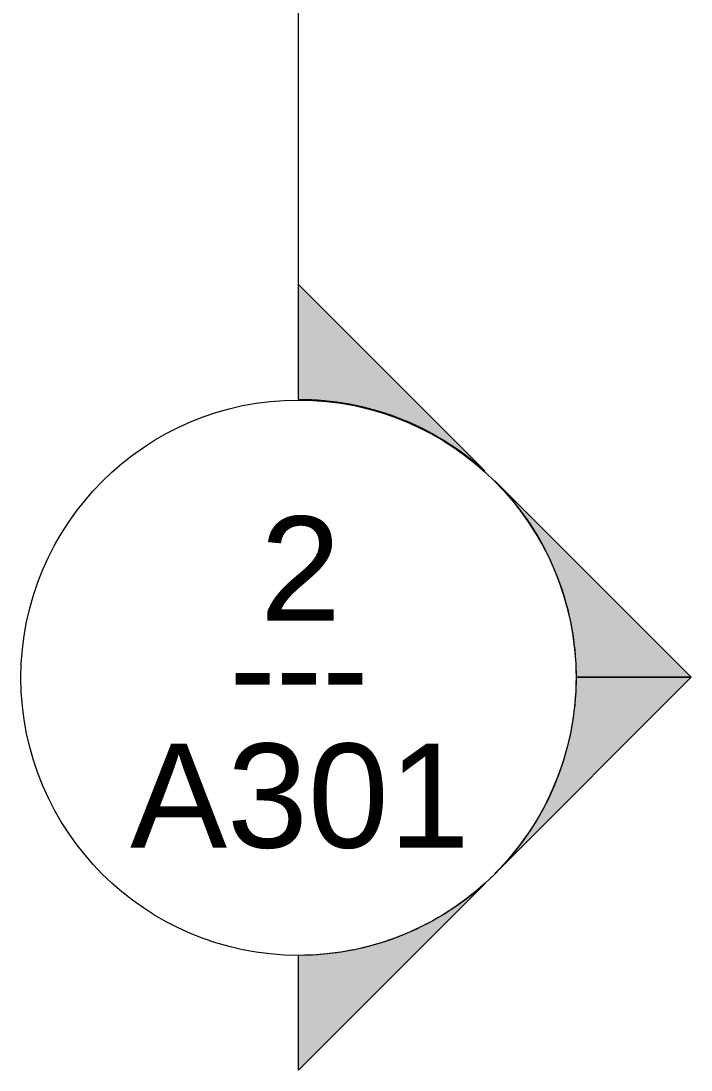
# Model space of a CAD drawing. Header units: inches. Extents: x 9661 to 15313, y -337 to 660.
# Drawn here: x 13325.2 to 13383.1, y -299.8 to -209.1 of the extents above; entities that cross this region are included whole.
import ezdxf

# ---------------------------------------------------------------- set-up
doc = ezdxf.new("R2010")
doc.units = ezdxf.units.IN
doc.header["$MEASUREMENT"] = 0
doc.layers.add('G-ANNO-SYMB-1', color=111, linetype='Continuous', lineweight=9)
doc.styles.add('Arial', font='arial.ttf', dxfattribs={"height": 9})
doc.styles.add('Century Gothic', font='ufonts.com_century-gothic.ttf', dxfattribs={"height": 9})

# ---------------------------------------------------------------- blocks, each defined once
blk = doc.blocks.new('Section - Section Head - Filled-22785-BUILDING SECTION - NORTH_SOUTH AT ELEVATOR AND COURTYARD - LOOKING EAST')
at = {"layer": 'G-ANNO-SYMB-1'}
h = blk.add_hatch(color=256, dxfattribs=at)
edge = h.paths.add_edge_path(flags=0)
edge.add_line((-2563.926, -189.244), (-2547.821, -173.139))
edge.add_line((-2547.821, -173.139), (-2547.821, -183.049))
edge.add_arc((-2547.821, -207.08), 24.031, 90, 132.0784)
h = blk.add_hatch(color=256, dxfattribs=at)
edge = h.paths.add_edge_path(flags=0)
edge.add_arc((-2547.821, -207.08), 24, 135, 180)
edge.add_line((-2571.821, -207.08), (-2581.762, -207.08))
edge.add_line((-2581.762, -207.08), (-2564.792, -190.11))
h = blk.add_hatch(color=256, dxfattribs=at)
edge = h.paths.add_edge_path(flags=0)
edge.add_line((-2564.792, -224.051), (-2581.762, -207.08))
edge.add_line((-2581.762, -207.08), (-2571.821, -207.08))
edge.add_arc((-2547.821, -207.08), 24, 180, 225)
h = blk.add_hatch(color=256, dxfattribs=at)
edge = h.paths.add_edge_path(flags=0)
edge.add_arc((-2547.821, -207.08), 24.031, 227.9216, 270)
edge.add_line((-2547.821, -231.112), (-2547.821, -241.021))
edge.add_line((-2547.821, -241.021), (-2563.926, -224.917))
for p, q in [((-2547.821, -173.139), (-2563.926, -189.244)), ((-2547.821, -183.049), (-2547.821, -173.139)), ((-2564.792, -190.11), (-2581.762, -207.08)), ((-2571.821, -207.08), (-2581.762, -207.08)), ((-2581.762, -207.08), (-2564.792, -224.051)), ((-2581.762, -207.08), (-2571.821, -207.08)), ((-2563.926, -224.917), (-2547.821, -241.021)), ((-2547.821, -241.021), (-2547.821, -231.112))]:
    blk.add_line(p, q, dxfattribs=at)
for centre, radius, start, end in [((-2547.821, -207.112), 24, 90, 270), ((-2547.821, -207.08), 24.031, 90, 132.0784), ((-2547.821, -207.112), 24, 270, 90), ((-2547.821, -207.08), 24, 135, 180), ((-2547.821, -207.08), 24, 180, 225), ((-2547.821, -207.08), 24.031, 227.9216, 270)]:
    blk.add_arc(centre, radius, start, end, dxfattribs=at)

msp = doc.modelspace()

# ---------------------------------------------------------------- linework, layer by layer
at = {"layer": 'G-ANNO-SYMB-1'}
msp.add_line((13349.168, -241.839), (13349.168, 498.13), dxfattribs=at)

# ---------------------------------------------------------------- block references
at = {"layer": 'G-ANNO-SYMB-1', "extrusion": (0, 0, -1)}
msp.add_blockref('Section - Section Head - Filled-22785-BUILDING SECTION - NORTH_SOUTH AT ELEVATOR AND COURTYARD - LOOKING EAST', (-10801.347, -58.758), dxfattribs=at)

# ---------------------------------------------------------------- texts
at = {"layer": 'G-ANNO-SYMB-1', "char_height": 9, "attachment_point": 1}
for s, insert, width, style in [('2', (13345.847, -251.93), 8.484, 'Arial'), ('---', (13343.196, -260.437), 15.453, 'Century Gothic'), ('A301', (13334.603, -271.566), 35.754, 'Arial')]:
    msp.add_mtext(s, dxfattribs=dict(at, insert=insert, width=width, style=style))

doc.saveas('drawing.dxf')
